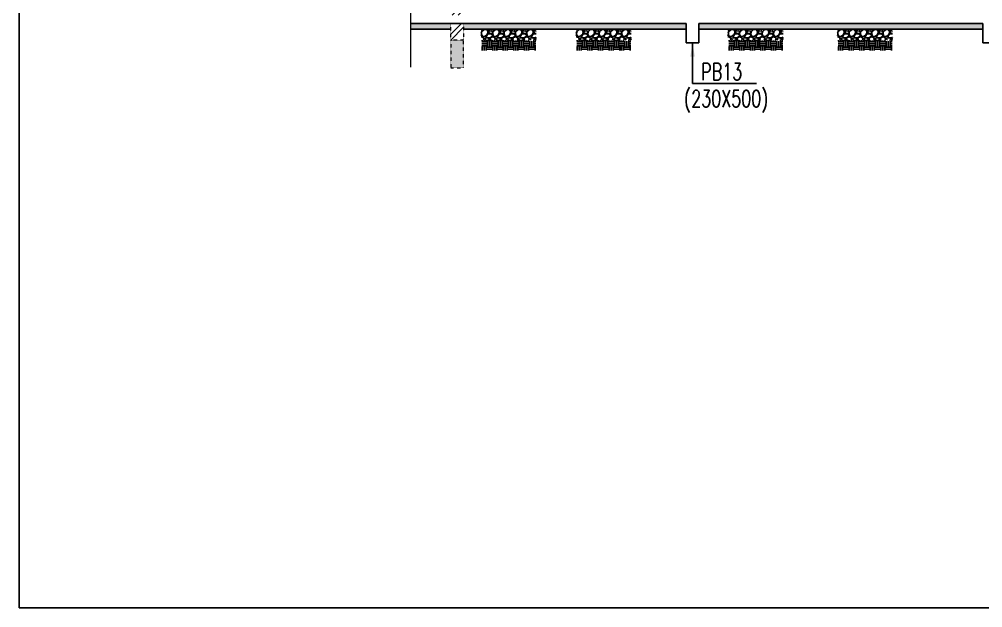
# Model space of a CAD drawing. Header units: millimetres. Extents: x 2659630 to 6742168, y -2425387 to -732288.
# Drawn here: x 3283663 to 3300978, y -1091468 to -1080894 of the extents above; entities that cross this region are included whole.
import ezdxf
from ezdxf.enums import TextEntityAlignment as Align

# ---------------------------------------------------------------- set-up
doc = ezdxf.new("R2010")
doc.units = ezdxf.units.MM
doc.linetypes.add('DASHED', pattern=[0.75, 0.5, -0.25])
doc.linetypes.add('Hidden', pattern=[7.14375, 4.7625, -2.38125])
for name, color, linetype in [('A-EARTH FILL', 1, 'Continuous'), ('A-RUBBLE', 1, 'Continuous'), ('S-BEAM NO', 3, 'Continuous'), ('S-COLUMN NO', 2, 'Continuous'), ('S-CONCRET LINE', 4, 'Continuous'), ('S-DIM-1', 5, 'Continuous'), ('S-PCC', 9, 'Continuous')]:
    doc.layers.add(name, color=color, linetype=linetype)
doc.layers.add('A-STAIRS', color=31, linetype='Continuous', lineweight=18)
doc.layers.add('A-STRUCTURE ABOVE', color=251, linetype='DASHED', lineweight=0)
doc.styles.add('ROMANS', font='r.shx', dxfattribs={"width": 0.7})
doc.dimstyles.new('dim33.33', dxfattribs={"dimtxt": 250, "dimasz": 250, "dimexe": 200, "dimexo": 200, "dimgap": 100, "dimtad": 1, "dimdec": 0, "dimlfac": 0.333331, "dimzin": 0, "dimdsep": 46, "dimtxsty": 'ROMANS', "dimcen": 0, "dimclrd": 5, "dimclre": 5, "dimclrt": 4, "dimadec": 0, "dimazin": 0, "dimtfac": 1, "dimtdec": 0, "dimtix": 1, "dimtofl": 0, "dimtmove": 2, "dimatfit": 3, "dimfxl": 1, "dimtolj": 1, "dimtzin": 0, "dimlwd": -1, "dimlwe": -1, "dimarcsym": 0})
pattern_1 = [(50, (0, 124945.92), (182.184669, -15.9390855), [19.05, -209.55]), (355, (0, 124945.92), (-35.242826, 191.056643), [15.24, -167.64]), (100.451, (15.18, 124944.6), (146.942502, 175.116688), [16.19, -178.09]), (46.1842, (0, 124996.72), (271.079041, -42.042328), [28.575, -314.325]), (96.6356, (22.6, 124993.22), (237.404234, 247.425556), [24.285, -267.135]), (351.184, (0, 124996.72), (237.404606, 247.425118), [22.86, -251.46]), (21, (25.4, 124984.02), (151.61488, -102.2655185), [19.05, -209.55]), (326, (25.4, 124984.02), (61.802028, 184.187966), [15.24, -167.64]), (71.4514, (38.03, 124975.5), (213.416491, 81.922858), [16.19, -178.09]), (37.5, (0, 124945.92), (3.0886033, 84.5550389), [0, -165.608, 0, -170.18, 0, -168.275]), (7.5, (0, 124945.92), (66.8196625, 100.1805748), [0, -97.028, 0, -161.798, 0, -64.135]), (327.5, (-56.64, 124945.92), (135.5905952, -5.728744), [0, -63.5, 0, -198.12, 0, -262.89]), (317.5, (-82.04, 124945.92), (148.1291814, 25.426491), [0, -82.55, 0, -131.572, 0, -186.69])]

msp = doc.modelspace()

# ---------------------------------------------------------------- hatches: boundary and pattern name
at = {"layer": 'A-EARTH FILL'}
h = msp.add_hatch(dxfattribs=at)
h.set_pattern_fill('EARTH', color=256, scale=15, angle=90)
h.set_pattern_definition([(90, (4137110.79, -1133674.12), (-95.25, 95.25), [95.25, -95.25]), (90, (4137075.08, -1133674.12), (-95.25, 95.25), [95.25, -95.25]), (90, (4137039.36, -1133674.12), (-95.25, 95.25), [95.25, -95.25]), (180, (4137027.45, -1133662.22), (-95.25, -95.25), [95.25, -95.25]), (180, (4137027.45, -1133626.5), (-95.25, -95.25), [95.25, -95.25]), (180, (4137027.45, -1133590.78), (-95.25, -95.25), [95.25, -95.25])])
h.paths.add_polyline_path([(3292945.112, -1081453.162), (3292945.112, -1081275.542), (3291975.112, -1081268.713), (3291975.112, -1081453.162)])
h = msp.add_hatch(dxfattribs=at)
h.set_pattern_fill('EARTH', color=256, scale=15, angle=90)
h.set_pattern_definition([(90, (4138820.79, -1133674.12), (-95.25, 95.25), [95.25, -95.25]), (90, (4138785.07, -1133674.12), (-95.25, 95.25), [95.25, -95.25]), (90, (4138749.35, -1133674.12), (-95.25, 95.25), [95.25, -95.25]), (180, (4138737.44, -1133662.22), (-95.25, -95.25), [95.25, -95.25]), (180, (4138737.44, -1133626.5), (-95.25, -95.25), [95.25, -95.25]), (180, (4138737.44, -1133590.78), (-95.25, -95.25), [95.25, -95.25])])
h.paths.add_polyline_path([(3294655.104, -1081453.162), (3294655.104, -1081275.542), (3293685.104, -1081268.713), (3293685.104, -1081453.162)])
h = msp.add_hatch(dxfattribs=at)
h.set_pattern_fill('EARTH', color=256, scale=15, angle=90)
h.set_pattern_definition([(90, (4141550.77, -1133674.12), (-95.25, 95.25), [95.25, -95.25]), (90, (4141515.05, -1133674.12), (-95.25, 95.25), [95.25, -95.25]), (90, (4141479.335, -1133674.12), (-95.25, 95.25), [95.25, -95.25]), (180, (4141467.43, -1133662.22), (-95.25, -95.25), [95.25, -95.25]), (180, (4141467.43, -1133626.5), (-95.25, -95.25), [95.25, -95.25]), (180, (4141467.43, -1133590.78), (-95.25, -95.25), [95.25, -95.25])])
h.paths.add_polyline_path([(3297385.09, -1081453.162), (3297385.09, -1081275.542), (3296415.09, -1081268.713), (3296415.09, -1081453.162)])
h = msp.add_hatch(dxfattribs=at)
h.set_pattern_fill('EARTH', color=256, scale=15, angle=90)
h.set_pattern_definition([(90, (4143515.4, -1133674.12), (-95.25, 95.25), [95.25, -95.25]), (90, (4143479.68, -1133674.12), (-95.25, 95.25), [95.25, -95.25]), (90, (4143443.965, -1133674.12), (-95.25, 95.25), [95.25, -95.25]), (180, (4143432.06, -1133662.22), (-95.25, -95.25), [95.25, -95.25]), (180, (4143432.06, -1133626.5), (-95.25, -95.25), [95.25, -95.25]), (180, (4143432.06, -1133590.78), (-95.25, -95.25), [95.25, -95.25])])
h.paths.add_polyline_path([(3299349.72, -1081453.162), (3299349.72, -1081275.542), (3298379.72, -1081268.713), (3298379.72, -1081453.162)])
at = {"layer": 'A-RUBBLE'}
h = msp.add_hatch(dxfattribs=at)
h.set_pattern_fill('GRAVEL', color=256, scale=8)
h.set_pattern_definition([(228.012788, (3138292.067, -1133470.922), (-1625.6000001, -1828.7999999), [27.33772, -2706.4387]), (184.969741, (3138273.779, -1133491.242), (2438.39999904, 203.20001158), [46.91238, -4644.3239]), (132.510447, (3138227.043, -1133495.306), (2032.0000009, -2235.1999992), [33.07852, -3274.77782]), (267.273689, (3138147.795, -1133546.106), (203.2000004, 4064), [42.72036, -4229.315]), (292.833654, (3138145.763, -1133588.778), (-1016.0000001, 2438.39999996), [41.8907, -4147.18462]), (357.273689, (3138162.019, -1133627.386), (-4064, 203.2000004), [42.72036, -4229.315]), (37.6942405, (3138204.691, -1133629.418), (-2641.59999988, -2032.00000015), [56.4955, -5593.04923]), (72.2553284, (3138249.395, -1133594.874), (1422.4000004, 4470.39999988), [53.33756, -5280.42053]), (121.4295656, (3138265.651, -1133544.074), (-1625.60000023, 2641.59999986), [42.86504, -4243.64366]), (175.236358, (3138243.3, -1133507.498), (2235.2, -203.2000004), [48.93706, -2397.91496]), (222.397438, (3138194.531, -1133503.434), (-2438.39999992, -2235.20000009), [63.28623, -6265.3418]), (138.814075, (3138348.963, -1133548.138), (-1422.4, 1219.2), [21.60036, -2138.44527]), (171.4692344, (3138332.707, -1133533.914), (2641.6000001, -406.39999954), [41.09456, -4068.37112]), (225, (3138292.07, -1133527.82), (0, -203.2), [28.73675, -258.63145]), (203.19859, (3138277.843, -1133503.434), (1016, 406.4), [15.4753, -1532.0498]), (291.80141, (3138263.62, -1133509.53), (-203.2, 609.6), [21.88525, -1072.38024]), (30.963757, (3138271.747, -1133529.85), (609.6, 406.4), [35.54557, -1149.30385]), (161.56505, (3138302.23, -1133511.56), (406.4, -203.2), [25.70297, -616.87185]), (16.38954, (3138145.763, -1133509.53), (2032, 609.6), [36.00704, -3564.70613]), (70.346176, (3138180.307, -1133499.37), (-812.8000001, -2235.2), [30.20792, -2990.57725]), (293.19859, (3138302.227, -1133470.922), (-406.4, 1016), [30.9504, -1516.57469]), (343.61046, (3138314.419, -1133499.37), (-2032.00000004, 609.59999986), [36.00704, -3564.70613]), (339.443955, (3138145.763, -1133635.514), (-1016, 406.4), [34.72282, -1701.41875]), (294.775141, (3138178.275, -1133647.706), (-1016.0000012, 2235.1999995), [29.09377, -2880.28747]), (66.80141, (3138304.26, -1133674.122), (406.4, 1016), [30.9504, -1516.57469]), (17.354025, (3138316.451, -1133645.674), (-2641.59999995, -812.8000002), [34.06262, -3372.19008]), (69.443955, (3138204.691, -1133674.122), (-406.4, -1016), [17.3614, -1718.78015]), (101.309932, (3138292.067, -1133674.122), (-203.2, 812.8), [10.36117, -1025.7596]), (165.963757, (3138290.035, -1133663.96), (609.6, -203.2), [41.8907, -795.92437]), (186.009006, (3138249.395, -1133653.802), (2032, 203.2000001), [38.82136, -3843.3092]), (303.690068, (3138271.75, -1133548.14), (-203.2, 406.4), [29.3059, -703.3421]), (353.1572266, (3138288.003, -1133572.522), (3454.40000002, -406.3999998), [51.16454, -5065.28073]), (60.945396, (3138338.803, -1133578.618), (-812.8, -1422.4), [20.92066, -2071.15139]), (90, (3138348.96, -1133560.33), (-203.2, 203.2), [12.192, -191.008]), (120.256437, (3138245.331, -1133647.706), (812.7999999, -1422.4), [28.22936, -2794.71526]), (48.012787, (3138231.107, -1133623.322), (1625.6000001, 1828.7999999), [54.67543, -2679.10098]), (0, (3138267.68, -1133582.68), (203.2, 203.2), [52.832, -150.368]), (325.3048465, (3138320.515, -1133582.682), (2032.0000008, -1422.3999989), [32.12876, -3180.74534]), (254.054604, (3138346.93, -1133600.97), (-203.2, -812.8), [29.58633, -1449.732]), (207.6459754, (3138338.803, -1133629.418), (-3860.80000014, -2031.99999973), [48.1716, -4768.99715]), (175.426079, (3138296.131, -1133651.77), (-2641.6, 203.2), [50.96236, -5045.26772])])
h.paths.add_polyline_path([(3292952.964, -1081068.713), (3291962.964, -1081068.713), (3291962.964, -1081268.713), (3292952.964, -1081268.713)])
h = msp.add_hatch(dxfattribs=at)
h.set_pattern_fill('GRAVEL', color=256, scale=8)
h.set_pattern_definition([(228.012788, (3140002.059, -1133470.922), (-1625.6000001, -1828.7999999), [27.33772, -2706.4387]), (184.969741, (3139983.771, -1133491.242), (2438.39999904, 203.20001158), [46.91238, -4644.3239]), (132.510447, (3139937.035, -1133495.306), (2032.0000009, -2235.1999992), [33.07852, -3274.77782]), (267.273689, (3139857.787, -1133546.106), (203.2000004, 4064), [42.72036, -4229.315]), (292.833654, (3139855.755, -1133588.778), (-1016.0000001, 2438.39999996), [41.8907, -4147.18462]), (357.273689, (3139872.011, -1133627.386), (-4064, 203.2000004), [42.72036, -4229.315]), (37.6942405, (3139914.683, -1133629.418), (-2641.59999988, -2032.00000015), [56.4955, -5593.04923]), (72.2553284, (3139959.387, -1133594.874), (1422.4000004, 4470.39999988), [53.33756, -5280.42053]), (121.4295656, (3139975.643, -1133544.074), (-1625.60000023, 2641.59999986), [42.86504, -4243.64366]), (175.236358, (3139953.291, -1133507.498), (2235.2, -203.2000004), [48.93706, -2397.91496]), (222.397438, (3139904.523, -1133503.434), (-2438.39999992, -2235.20000009), [63.28623, -6265.3418]), (138.814075, (3140058.955, -1133548.138), (-1422.4, 1219.2), [21.60036, -2138.44527]), (171.4692344, (3140042.699, -1133533.914), (2641.6000001, -406.39999954), [41.09456, -4068.37112]), (225, (3140002.06, -1133527.82), (0, -203.2), [28.73675, -258.63145]), (203.19859, (3139987.835, -1133503.434), (1016, 406.4), [15.4753, -1532.0498]), (291.80141, (3139973.61, -1133509.53), (-203.2, 609.6), [21.88525, -1072.38024]), (30.963757, (3139981.74, -1133529.85), (609.6, 406.4), [35.54557, -1149.30385]), (161.56505, (3140012.22, -1133511.56), (406.4, -203.2), [25.70297, -616.87185]), (16.38954, (3139855.755, -1133509.53), (2032, 609.6), [36.00704, -3564.70613]), (70.346176, (3139890.299, -1133499.37), (-812.8000001, -2235.2), [30.20792, -2990.57725]), (293.19859, (3140012.22, -1133470.922), (-406.4, 1016), [30.9504, -1516.57469]), (343.61046, (3140024.411, -1133499.37), (-2032.00000004, 609.59999986), [36.00704, -3564.70613]), (339.443955, (3139855.755, -1133635.514), (-1016, 406.4), [34.72282, -1701.41875]), (294.775141, (3139888.267, -1133647.706), (-1016.0000012, 2235.1999995), [29.09377, -2880.28747]), (66.80141, (3140014.25, -1133674.122), (406.4, 1016), [30.9504, -1516.57469]), (17.354025, (3140026.443, -1133645.674), (-2641.59999995, -812.8000002), [34.06262, -3372.19008]), (69.443955, (3139914.683, -1133674.122), (-406.4, -1016), [17.3614, -1718.78015]), (101.309932, (3140002.06, -1133674.122), (-203.2, 812.8), [10.36117, -1025.7596]), (165.963757, (3140000.027, -1133663.96), (609.6, -203.2), [41.8907, -795.92437]), (186.009006, (3139959.387, -1133653.802), (2032, 203.2000001), [38.82136, -3843.3092]), (303.690068, (3139981.74, -1133548.14), (-203.2, 406.4), [29.3059, -703.3421]), (353.1572266, (3139997.995, -1133572.522), (3454.40000002, -406.3999998), [51.16454, -5065.28073]), (60.945396, (3140048.795, -1133578.618), (-812.8, -1422.4), [20.92066, -2071.15139]), (90, (3140058.96, -1133560.33), (-203.2, 203.2), [12.192, -191.008]), (120.256437, (3139955.323, -1133647.706), (812.7999999, -1422.4), [28.22936, -2794.71526]), (48.012787, (3139941.099, -1133623.322), (1625.6000001, 1828.7999999), [54.67543, -2679.10098]), (0, (3139977.68, -1133582.68), (203.2, 203.2), [52.832, -150.368]), (325.3048465, (3140030.507, -1133582.682), (2032.0000008, -1422.3999989), [32.12876, -3180.74534]), (254.054604, (3140056.923, -1133600.97), (-203.2, -812.8), [29.58633, -1449.732]), (207.6459754, (3140048.795, -1133629.418), (-3860.80000014, -2031.99999973), [48.1716, -4768.99715]), (175.426079, (3140006.123, -1133651.77), (-2641.6, 203.2), [50.96236, -5045.26772])])
h.paths.add_polyline_path([(3294662.956, -1081068.713), (3293672.956, -1081068.713), (3293672.956, -1081268.713), (3294662.956, -1081268.713)])
h = msp.add_hatch(dxfattribs=at)
h.set_pattern_fill('GRAVEL', color=256, scale=8)
h.set_pattern_definition([(228.012788, (3142728.852, -1133470.922), (-1625.6000001, -1828.7999999), [27.33772, -2706.4387]), (184.969741, (3142710.564, -1133491.242), (2438.39999904, 203.20001158), [46.91238, -4644.3239]), (132.510447, (3142663.828, -1133495.306), (2032.0000009, -2235.1999992), [33.07852, -3274.77782]), (267.273689, (3142584.58, -1133546.106), (203.2000004, 4064), [42.72036, -4229.315]), (292.833654, (3142582.548, -1133588.778), (-1016.0000001, 2438.39999996), [41.8907, -4147.18462]), (357.273689, (3142598.804, -1133627.386), (-4064, 203.2000004), [42.72036, -4229.315]), (37.6942405, (3142641.4764, -1133629.418), (-2641.59999988, -2032.00000015), [56.4955, -5593.04923]), (72.2553284, (3142686.1804, -1133594.874), (1422.4000004, 4470.39999988), [53.33756, -5280.42053]), (121.4295656, (3142702.436, -1133544.074), (-1625.60000023, 2641.59999986), [42.86504, -4243.64366]), (175.236358, (3142680.084, -1133507.498), (2235.2, -203.2000004), [48.93706, -2397.91496]), (222.397438, (3142631.3164, -1133503.434), (-2438.39999992, -2235.20000009), [63.28623, -6265.3418]), (138.814075, (3142785.748, -1133548.138), (-1422.4, 1219.2), [21.60036, -2138.44527]), (171.4692344, (3142769.492, -1133533.914), (2641.6000001, -406.39999954), [41.09456, -4068.37112]), (225, (3142728.85, -1133527.82), (0, -203.2), [28.73675, -258.63145]), (203.19859, (3142714.628, -1133503.434), (1016, 406.4), [15.4753, -1532.0498]), (291.80141, (3142700.404, -1133509.53), (-203.2, 609.6), [21.88525, -1072.38024]), (30.963757, (3142708.532, -1133529.85), (609.6, 406.4), [35.54557, -1149.30385]), (161.56505, (3142739.01, -1133511.56), (406.4, -203.2), [25.70297, -616.87185]), (16.38954, (3142582.548, -1133509.53), (2032, 609.6), [36.00704, -3564.70613]), (70.346176, (3142617.092, -1133499.37), (-812.8000001, -2235.2), [30.20792, -2990.57725]), (293.19859, (3142739.012, -1133470.922), (-406.4, 1016), [30.9504, -1516.57469]), (343.61046, (3142751.204, -1133499.37), (-2032.00000004, 609.59999986), [36.00704, -3564.70613]), (339.443955, (3142582.548, -1133635.514), (-1016, 406.4), [34.72282, -1701.41875]), (294.775141, (3142615.06, -1133647.706), (-1016.0000012, 2235.1999995), [29.09377, -2880.28747]), (66.80141, (3142741.044, -1133674.122), (406.4, 1016), [30.9504, -1516.57469]), (17.354025, (3142753.236, -1133645.674), (-2641.59999995, -812.8000002), [34.06262, -3372.19008]), (69.443955, (3142641.476, -1133674.122), (-406.4, -1016), [17.3614, -1718.78015]), (101.309932, (3142728.852, -1133674.122), (-203.2, 812.8), [10.36117, -1025.7596]), (165.963757, (3142726.82, -1133663.96), (609.6, -203.2), [41.8907, -795.92437]), (186.009006, (3142686.18, -1133653.802), (2032, 203.2000001), [38.82136, -3843.3092]), (303.690068, (3142708.53, -1133548.14), (-203.2, 406.4), [29.3059, -703.3421]), (353.1572266, (3142724.7884, -1133572.522), (3454.40000002, -406.3999998), [51.16454, -5065.28073]), (60.945396, (3142775.588, -1133578.618), (-812.8, -1422.4), [20.92066, -2071.15139]), (90, (3142785.75, -1133560.33), (-203.2, 203.2), [12.192, -191.008]), (120.256437, (3142682.116, -1133647.706), (812.7999999, -1422.4), [28.22936, -2794.71526]), (48.012787, (3142667.892, -1133623.322), (1625.6000001, 1828.7999999), [54.67543, -2679.10098]), (0, (3142704.47, -1133582.68), (203.2, 203.2), [52.832, -150.368]), (325.3048465, (3142757.3, -1133582.682), (2032.0000008, -1422.3999989), [32.12876, -3180.74534]), (254.054604, (3142783.716, -1133600.97), (-203.2, -812.8), [29.58633, -1449.732]), (207.6459754, (3142775.588, -1133629.418), (-3860.80000014, -2031.99999973), [48.1716, -4768.99715]), (175.426079, (3142732.9164, -1133651.77), (-2641.6, 203.2), [50.96236, -5045.26772])])
h.paths.add_polyline_path([(3297389.749, -1081068.713), (3296399.749, -1081068.713), (3296399.749, -1081268.713), (3297389.749, -1081268.713)])
h = msp.add_hatch(dxfattribs=at)
h.set_pattern_fill('GRAVEL', color=256, scale=8)
h.set_pattern_definition([(228.012788, (3144696.675, -1133470.922), (-1625.6000001, -1828.7999999), [27.33772, -2706.4387]), (184.969741, (3144678.387, -1133491.242), (2438.39999904, 203.20001158), [46.91238, -4644.3239]), (132.510447, (3144631.651, -1133495.306), (2032.0000009, -2235.1999992), [33.07852, -3274.77782]), (267.273689, (3144552.403, -1133546.106), (203.2000004, 4064), [42.72036, -4229.315]), (292.833654, (3144550.371, -1133588.778), (-1016.0000001, 2438.39999996), [41.8907, -4147.18462]), (357.273689, (3144566.627, -1133627.386), (-4064, 203.2000004), [42.72036, -4229.315]), (37.6942405, (3144609.299, -1133629.418), (-2641.59999988, -2032.00000015), [56.4955, -5593.04923]), (72.2553284, (3144654.003, -1133594.874), (1422.4000004, 4470.39999988), [53.33756, -5280.42053]), (121.4295656, (3144670.259, -1133544.074), (-1625.60000023, 2641.59999986), [42.86504, -4243.64366]), (175.236358, (3144647.907, -1133507.498), (2235.2, -203.2000004), [48.93706, -2397.91496]), (222.397438, (3144599.139, -1133503.434), (-2438.39999992, -2235.20000009), [63.28623, -6265.3418]), (138.814075, (3144753.57, -1133548.138), (-1422.4, 1219.2), [21.60036, -2138.44527]), (171.4692344, (3144737.315, -1133533.914), (2641.6000001, -406.39999954), [41.09456, -4068.37112]), (225, (3144696.67, -1133527.82), (0, -203.2), [28.73675, -258.63145]), (203.19859, (3144682.45, -1133503.434), (1016, 406.4), [15.4753, -1532.0498]), (291.80141, (3144668.227, -1133509.53), (-203.2, 609.6), [21.88525, -1072.38024]), (30.963757, (3144676.355, -1133529.85), (609.6, 406.4), [35.54557, -1149.30385]), (161.56505, (3144706.835, -1133511.56), (406.4, -203.2), [25.70297, -616.87185]), (16.38954, (3144550.371, -1133509.53), (2032, 609.6), [36.00704, -3564.70613]), (70.346176, (3144584.915, -1133499.37), (-812.8000001, -2235.2), [30.20792, -2990.57725]), (293.19859, (3144706.835, -1133470.922), (-406.4, 1016), [30.9504, -1516.57469]), (343.61046, (3144719.027, -1133499.37), (-2032.00000004, 609.59999986), [36.00704, -3564.70613]), (339.443955, (3144550.37, -1133635.514), (-1016, 406.4), [34.72282, -1701.41875]), (294.775141, (3144582.883, -1133647.706), (-1016.0000012, 2235.1999995), [29.09377, -2880.28747]), (66.80141, (3144708.867, -1133674.122), (406.4, 1016), [30.9504, -1516.57469]), (17.354025, (3144721.059, -1133645.674), (-2641.59999995, -812.8000002), [34.06262, -3372.19008]), (69.443955, (3144609.3, -1133674.122), (-406.4, -1016), [17.3614, -1718.78015]), (101.309932, (3144696.675, -1133674.122), (-203.2, 812.8), [10.36117, -1025.7596]), (165.963757, (3144694.643, -1133663.96), (609.6, -203.2), [41.8907, -795.92437]), (186.009006, (3144654.003, -1133653.802), (2032, 203.2000001), [38.82136, -3843.3092]), (303.690068, (3144676.355, -1133548.14), (-203.2, 406.4), [29.3059, -703.3421]), (353.1572266, (3144692.611, -1133572.522), (3454.40000002, -406.3999998), [51.16454, -5065.28073]), (60.945396, (3144743.41, -1133578.618), (-812.8, -1422.4), [20.92066, -2071.15139]), (90, (3144753.57, -1133560.33), (-203.2, 203.2), [12.192, -191.008]), (120.256437, (3144649.939, -1133647.706), (812.7999999, -1422.4), [28.22936, -2794.71526]), (48.012787, (3144635.715, -1133623.322), (1625.6000001, 1828.7999999), [54.67543, -2679.10098]), (0, (3144672.3, -1133582.68), (203.2, 203.2), [52.832, -150.368]), (325.3048465, (3144725.123, -1133582.682), (2032.0000008, -1422.3999989), [32.12876, -3180.74534]), (254.054604, (3144751.54, -1133600.97), (-203.2, -812.8), [29.58633, -1449.732]), (207.6459754, (3144743.411, -1133629.418), (-3860.80000014, -2031.99999973), [48.1716, -4768.99715]), (175.426079, (3144700.739, -1133651.77), (-2641.6, 203.2), [50.96236, -5045.26772])])
h.paths.add_polyline_path([(3299357.571, -1081068.713), (3298367.571, -1081068.713), (3298367.571, -1081268.713), (3299357.571, -1081268.713)])
at = {"layer": 'A-STRUCTURE ABOVE', "linetype": 'Hidden', "ltscale": 0.005, "true_color": 0x939598}
h = msp.add_hatch(dxfattribs=at)
h.set_pattern_fill('ANSI32', color=252, scale=600, angle=180, style=0)
h.set_pattern_definition([(225, (3484887.79, -916435.04), (159.09903, -159.09903), []), (225, (3484781.72, -916435.04), (159.09903, -159.09903), [])])
h.paths.add_polyline_path([(3291648.009, -1077808.712), (3291418.009, -1077808.712), (3291418.009, -1080818.599), (3291648.009, -1080818.599)])
h.paths.add_polyline_path([(3291418.009, -1080968.71), (3291418.009, -1081268.596), (3291648.009, -1081268.596), (3291648.009, -1080968.71)])
h = msp.add_hatch(color=252, dxfattribs=at)
h.dxf.hatch_style = 1
h.paths.add_polyline_path([(3291647.994, -1081268.596), (3291417.994, -1081268.596), (3291417.994, -1081768.596), (3291647.994, -1081768.596)])
at = {"layer": 'S-PCC'}
h = msp.add_hatch(dxfattribs=at)
h.set_pattern_fill('AR-CONC', color=256, style=0)
h.set_pattern_definition(pattern_1)
h.paths.add_polyline_path([(3291647.995, -1081068.714), (3295648, -1081068.714), (3295648, -1080968.71), (3291647.998, -1080968.71)])
h.paths.add_polyline_path([(3290694.167, -1081068.714), (3291418.001, -1081068.714), (3291418.004, -1080968.71), (3290694.167, -1080968.71)])
h = msp.add_hatch(dxfattribs=at)
h.set_pattern_fill('AR-CONC', color=256, style=0)
h.set_pattern_definition(pattern_1)
h.paths.add_polyline_path([(3295878, -1080968.71), (3295878, -1081068.714), (3300978, -1081068.714), (3300978, -1080968.71)])

# ---------------------------------------------------------------- linework, layer by layer
at = {"layer": 'A-STAIRS'}
msp.add_lwpolyline([(3290694.167, -1075620.65), (3290694.167, -1076493.441), (3290770.069, -1076547.831), (3290611.542, -1076556.236), (3290694.167, -1076615.444), (3290694.167, -1078269.461), (3290770.069, -1078323.85), (3290611.542, -1078332.256), (3290694.167, -1078391.464), (3290694.167, -1080045.481), (3290770.069, -1080099.87), (3290611.986, -1080108.252), (3290694.167, -1080167.484), (3290694.167, -1081752.025)], dxfattribs=at)
at = {"layer": 'A-STRUCTURE ABOVE', "color": 252, "linetype": 'Hidden', "ltscale": 0.005, "true_color": 0x939598}
for p, q in [((3291417.994, -1081268.596), (3291418.004, -1080968.71)), ((3291647.998, -1080968.71), (3291647.99, -1081268.596)), ((3291647.994, -1081268.596), (3291417.994, -1081268.596)), ((3291417.994, -1081268.596), (3291417.994, -1081768.596)), ((3291647.994, -1081768.596), (3291647.994, -1081268.596)), ((3291417.994, -1081768.596), (3291647.994, -1081768.596))]:
    msp.add_line(p, q, dxfattribs=at)
at = {"layer": 'S-COLUMN NO', "ltscale": 2500}
msp.add_lwpolyline([(3283663.149, -1061008.372), (3326146.83, -1061008.372), (3326146.83, -1091468.37), (3283663.149, -1091468.37)], close=True, dxfattribs=at)
at = {"layer": 'S-CONCRET LINE'}
for p, q in [((3295648, -1080968.71), (3290694.167, -1080968.71)), ((3295648, -1080968.71), (3295648, -1081318.713)), ((3300978, -1080968.71), (3295878, -1080968.71)), ((3295878, -1081318.713), (3295878, -1080968.71)), ((3300978, -1080968.71), (3300978, -1081318.713)), ((3295648, -1081318.713), (3295878, -1081318.713)), ((3300978, -1081318.713), (3301208, -1081318.713))]:
    msp.add_line(p, q, dxfattribs=at)
at = {"layer": 'S-PCC'}
for points in [[(3290694.167, -1081068.714), (3291418.001, -1081068.714)], [(3291647.995, -1081068.714), (3295648, -1081068.714)], [(3295878, -1081068.714), (3300978, -1081068.714)]]:
    msp.add_lwpolyline(points, dxfattribs=at)

# ---------------------------------------------------------------- texts
at = {"layer": 'S-BEAM NO', "style": 'ROMANS', "width": 0.7}
for s, p in [('PB13', (3296286.652, -1081835.128)), ('(230X500)', (3296368.303, -1082320.494))]:
    msp.add_text(s, height=300, dxfattribs=at).set_placement(p, align=Align.MIDDLE_CENTER)

# ---------------------------------------------------------------- leaders
at = {"layer": 'S-DIM-1'}
msp.add_leader([(3295763, -1081318.713), (3295763, -1082048.834), (3296911.052, -1082048.834)], dimstyle='dim33.33', dxfattribs=at)
msp.add_leader([(3295763, -1081318.713), (3295763, -1082048.834), (3296911.052, -1082048.834)], dimstyle='dim33.33', dxfattribs=at)
msp.add_leader([(3295763, -1081318.713), (3295763, -1082048.834), (3296911.052, -1082048.834)], dimstyle='dim33.33', dxfattribs=at)

doc.saveas('drawing.dxf')
